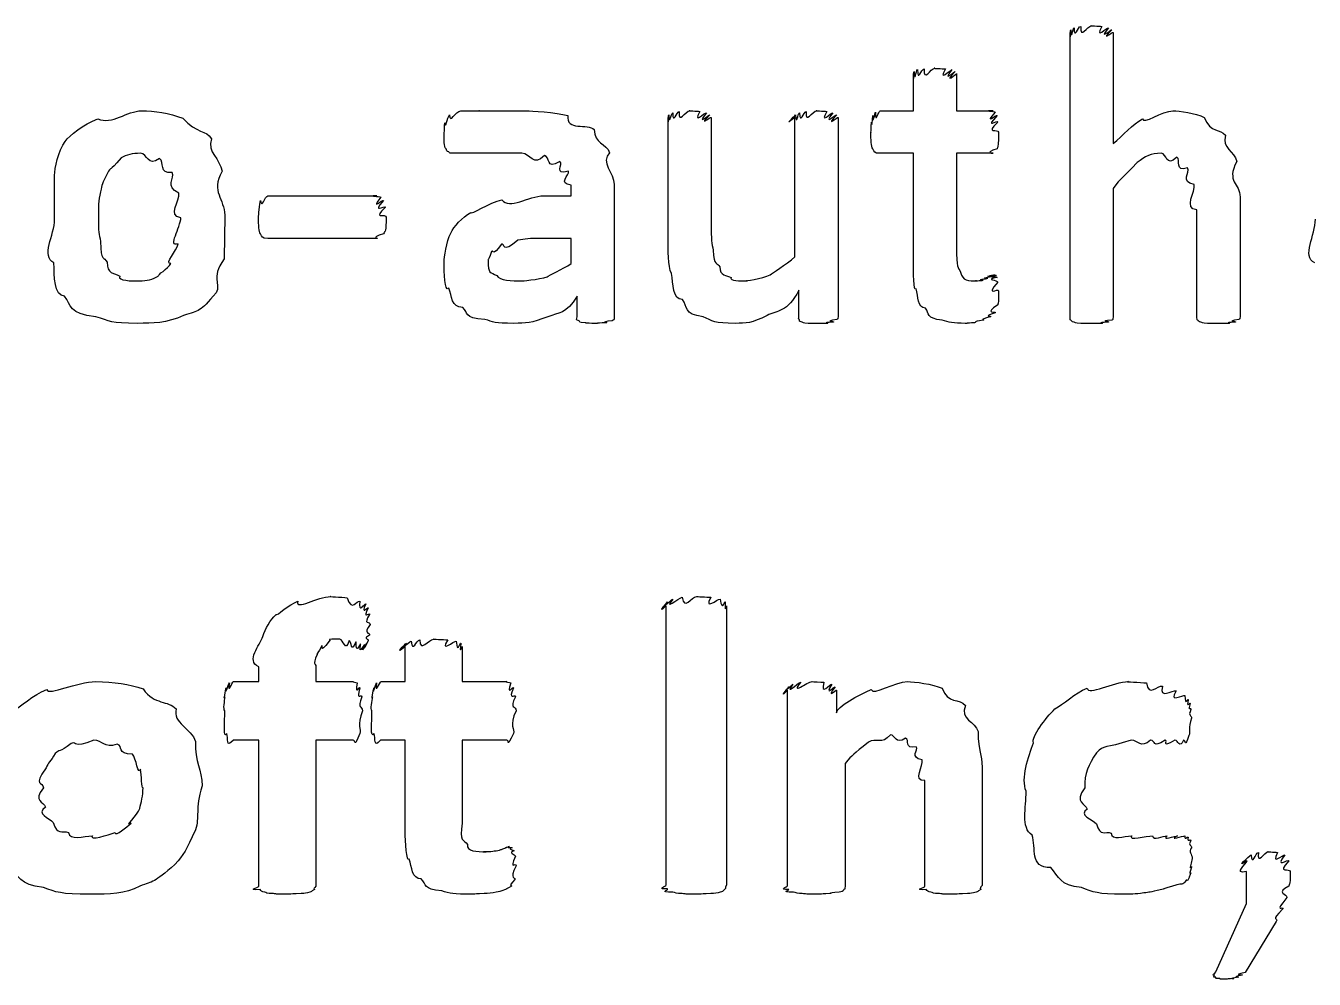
# Model space of a CAD drawing. Header units: millimetres. Extents: x 0 to 216, y 0 to 279.
# Drawn here: x 27.58 to 38.27, y 165.89 to 173.81 of the extents above; entities that cross this region are included whole.
import ezdxf

# ---------------------------------------------------------------- set-up
doc = ezdxf.new("R2010")
doc.units = ezdxf.units.MM
doc.layers.get('0').update_dxf_attribs({"linetype": 'CONTINUOUS'})

msp = doc.modelspace()

# ---------------------------------------------------------------- linework, layer by layer
at = {"color": 0}
for p, q in [((36.2465, 171.391), (36.2465, 173.75)), ((36.6049, 173.75), (36.6049, 172.829)), ((34.947, 173.1), (34.947, 173.408)), ((35.3053, 173.408), (35.3053, 173.1)), ((32.9103, 172.058), (32.9103, 173.045)), ((33.2686, 173.045), (33.2686, 172.157)), ((33.9631, 171.887), (33.9631, 173.045)), ((34.3214, 173.045), (34.3214, 171.391)), ((34.6715, 173.1), (34.947, 173.1)), ((35.3053, 173.1), (35.6087, 173.1)), ((34.947, 172.747), (34.6659, 172.747)), ((34.947, 171.854), (34.947, 172.747)), ((35.6087, 172.747), (35.3053, 172.747)), ((35.3053, 172.747), (35.3053, 171.975)), ((32.1055, 172.394), (32.1055, 172.482)), ((32.4638, 172.488), (32.4638, 171.391)), ((29.5892, 172.394), (30.4932, 172.394)), ((31.8795, 172.394), (32.1055, 172.394)), ((36.6049, 172.455), (36.6049, 171.391)), ((37.6576, 172.383), (37.6576, 171.391)), ((37.2992, 171.391), (37.2992, 172.278)), ((28.8671, 172.212), (28.8671, 172.212)), ((29.231, 172.234), (29.231, 172.234)), ((30.5704, 172.218), (30.5704, 172.218)), ((30.4932, 172.041), (29.5892, 172.041)), ((32.1055, 172.041), (31.8685, 172.041)), ((32.1055, 171.832), (32.1055, 172.041)), ((32.1551, 171.391), (32.1551, 171.561)), ((33.9962, 171.391), (33.9962, 171.611)), ((35.6528, 171.606), (35.6528, 171.606)), ((32.8952, 166.677), (32.8952, 168.991)), ((33.3968, 168.991), (33.3968, 166.677)), ((30.4395, 168.837), (30.4395, 168.837)), ((30.7289, 168.363), (30.7289, 168.655)), ((31.2029, 168.655), (31.2029, 168.363)), ((29.5135, 168.363), (29.5135, 168.485)), ((29.9875, 168.485), (29.9875, 168.363)), ((29.304, 168.363), (29.5135, 168.363)), ((29.9875, 168.363), (30.2962, 168.363)), ((30.5304, 168.363), (30.7289, 168.363)), ((31.2029, 168.363), (31.5722, 168.363)), ((33.9011, 166.671), (33.9011, 168.292)), ((34.309, 168.292), (34.309, 168.104)), ((29.5135, 167.878), (29.304, 167.878)), ((29.5135, 166.666), (29.5135, 167.878)), ((30.2962, 167.878), (29.9875, 167.878)), ((29.9875, 167.878), (29.9875, 166.666)), ((30.7289, 167.878), (30.5249, 167.878)), ((30.7289, 167.123), (30.7289, 167.878)), ((31.5722, 167.878), (31.2029, 167.878)), ((31.2029, 167.878), (31.2029, 167.189)), ((34.3807, 167.685), (34.3807, 166.666)), ((35.5163, 167.652), (35.5163, 166.671)), ((28.553, 167.481), (28.553, 167.481)), ((29.0435, 167.498), (29.0435, 167.498)), ((35.0421, 166.666), (35.0421, 167.542)), ((31.6494, 166.836), (31.6494, 166.836)), ((37.2607, 166.897), (37.2607, 166.897)), ((37.7102, 166.522), (37.7102, 166.787)), ((38.0739, 166.787), (38.0739, 166.787)), ((37.4565, 165.954), (37.7102, 166.522)), ((37.9582, 166.373), (37.6989, 165.949))]:
    msp.add_line(p, q, dxfattribs=at)
for points in [[(36.2465, 173.75), (36.2465, 173.658), (36.2479, 173.764), (36.2522, 173.772)], [(36.2522, 173.772), (36.2574, 173.673), (36.2687, 173.784), (36.2797, 173.789)], [(36.2797, 173.789), (36.2825, 173.684), (36.3128, 173.8), (36.3347, 173.8)], [(36.3347, 173.8), (36.3305, 173.687), (36.3897, 173.805), (36.4229, 173.805)], [(36.4229, 173.805), (36.401, 173.805), (36.4892, 173.802), (36.5111, 173.8)], [(36.5111, 173.8), (36.4476, 173.684), (36.5552, 173.795), (36.5661, 173.789)], [(36.5661, 173.789), (36.474, 173.673), (36.5898, 173.779), (36.5936, 173.772)], [(36.5936, 173.772), (36.485, 173.662), (36.6049, 173.761), (36.6049, 173.75)], [(34.9526, 173.425), (34.9581, 173.323), (34.9691, 173.437), (34.9801, 173.441)], [(34.9801, 173.441), (34.9829, 173.331), (35.0132, 173.447), (35.0352, 173.447)], [(35.0352, 173.447), (35.0311, 173.334), (35.0904, 173.452), (35.1234, 173.452)], [(35.1234, 173.452), (35.1014, 173.452), (35.1896, 173.45), (35.2116, 173.447)], [(35.2116, 173.447), (35.1482, 173.331), (35.2557, 173.444), (35.2668, 173.441)], [(35.2668, 173.441), (35.1744, 173.323), (35.2901, 173.432), (35.2944, 173.425)], [(34.947, 173.408), (34.947, 173.309), (34.9484, 173.416), (34.9526, 173.425)], [(35.2944, 173.425), (35.1855, 173.309), (35.3053, 173.411), (35.3053, 173.408)], [(27.908, 172.846), (27.9411, 172.893), (28.0596, 172.989), (28.1781, 173.033)], [(28.1781, 173.033), (28.2966, 172.981), (28.4207, 173.1), (28.5419, 173.1)], [(28.5419, 173.1), (28.6494, 173.1), (28.7693, 173.079), (28.8837, 173.039)], [(28.8837, 173.039), (28.9994, 172.904), (29.0794, 172.945), (29.1207, 172.868)], [(31.0582, 173), (31.0637, 172.937), (31.0775, 173.045), (31.0968, 173.066)], [(31.0968, 173.066), (31.0996, 172.981), (31.1464, 173.1), (31.1905, 173.1)], [(31.1905, 173.1), (31.1878, 173.1), (31.2856, 173.1), (31.3449, 173.1)], [(31.3449, 173.1), (31.3063, 173.1), (31.4661, 173.1), (31.5323, 173.1)], [(31.5323, 173.1), (31.5598, 173.1), (31.6714, 173.1), (31.7417, 173.1)], [(31.7417, 173.1), (31.761, 173.1), (31.9857, 173.086), (32.078, 173.061)], [(32.078, 173.061), (32.0628, 172.93), (32.2433, 172.996), (32.2985, 172.945)], [(32.9103, 173.045), (32.9103, 172.952), (32.9117, 173.058), (32.9158, 173.066)], [(32.9158, 173.066), (32.9213, 172.967), (32.9337, 173.079), (32.9489, 173.083)], [(32.9489, 173.083), (32.9503, 172.978), (32.982, 173.094), (33.004, 173.094)], [(33.004, 173.094), (32.9944, 172.981), (33.055, 173.1), (33.0922, 173.1)], [(33.0922, 173.1), (33.0647, 173.1), (33.1529, 173.097), (33.1749, 173.094)], [(33.1749, 173.094), (33.1088, 172.978), (33.2148, 173.09), (33.23, 173.083)], [(33.23, 173.083), (33.1377, 172.967), (33.2534, 173.073), (33.2576, 173.066)], [(33.2576, 173.066), (33.1487, 172.956), (33.2686, 173.055), (33.2686, 173.045)], [(33.9631, 173.045), (33.8474, 172.952), (33.9645, 173.058), (33.9687, 173.066)], [(33.9687, 173.066), (33.9755, 172.967), (33.9865, 173.079), (34.0017, 173.083)], [(34.0017, 173.083), (34.0045, 172.978), (34.0348, 173.094), (34.0568, 173.094)], [(34.0568, 173.094), (34.0486, 172.981), (34.1078, 173.1), (34.145, 173.1)], [(34.145, 173.1), (34.1188, 173.1), (34.2057, 173.097), (34.2277, 173.094)], [(34.2277, 173.094), (34.1629, 172.978), (34.2663, 173.09), (34.2773, 173.083)], [(34.2773, 173.083), (34.1891, 172.967), (34.3021, 173.073), (34.3104, 173.066)], [(34.3104, 173.066), (34.2029, 172.952), (34.3214, 173.051), (34.3214, 173.045)], [(34.5998, 173.006), (34.6012, 172.941), (34.6067, 173.046), (34.6108, 173.061)], [(34.6108, 173.061), (34.6122, 172.97), (34.6246, 173.084), (34.6329, 173.089)], [(34.6329, 173.089), (34.6301, 172.981), (34.6563, 173.1), (34.6715, 173.1)], [(35.6087, 173.1), (35.512, 173.1), (35.621, 173.095), (35.6249, 173.089)], [(35.6249, 173.089), (35.523, 172.97), (35.6376, 173.075), (35.6415, 173.061)], [(35.6415, 173.061), (35.5314, 172.941), (35.6471, 173.028), (35.6471, 173.006)], [(36.6049, 172.829), (36.6832, 172.893), (36.7661, 172.989), (36.8473, 173.033)], [(36.8473, 173.033), (36.8487, 172.981), (37.0156, 173.1), (37.1009, 173.1)], [(37.1009, 173.1), (37.1531, 173.1), (37.2897, 173.08), (37.3599, 173.045)], [(37.3599, 173.045), (37.4153, 172.908), (37.4922, 172.957), (37.5363, 172.896)], [(31.0527, 172.901), (31.0527, 172.893), (31.0541, 172.978), (31.0582, 173)], [(32.2985, 172.945), (32.2943, 172.827), (32.399, 172.829), (32.4253, 172.752)], [(34.5943, 172.923), (34.5943, 172.897), (34.5956, 172.984), (34.5998, 173.006)], [(34.6108, 172.785), (34.5943, 172.802), (34.5943, 172.86), (34.5943, 172.923)], [(35.6471, 173.006), (35.5342, 172.897), (35.6528, 172.956), (35.6528, 172.923)], [(35.6528, 172.923), (35.6528, 172.802), (35.6485, 172.814), (35.6415, 172.785)], [(27.8198, 172.565), (27.8198, 172.617), (27.8488, 172.769), (27.908, 172.846)], [(29.1207, 172.868), (29.0835, 172.754), (29.1937, 172.704), (29.2089, 172.598)], [(31.0527, 172.835), (31.0527, 172.827), (31.0527, 172.879), (31.0527, 172.901)], [(31.0692, 172.785), (31.0555, 172.787), (31.0555, 172.816), (31.0527, 172.835)], [(37.5363, 172.896), (37.5035, 172.787), (37.6107, 172.765), (37.6301, 172.68)], [(28.3711, 172.708), (28.2636, 172.577), (28.2952, 172.645), (28.2663, 172.598)], [(28.5309, 172.747), (28.4661, 172.747), (28.4152, 172.733), (28.3711, 172.708)], [(28.6907, 172.703), (28.5915, 172.628), (28.5929, 172.747), (28.5309, 172.747)], [(28.7955, 172.587), (28.6797, 172.573), (28.7348, 172.677), (28.6907, 172.703)], [(31.0913, 172.758), (31.0706, 172.761), (31.0761, 172.774), (31.0692, 172.785)], [(31.1188, 172.747), (31.0858, 172.747), (31.0982, 172.75), (31.0913, 172.758)], [(31.1905, 172.747), (31.1106, 172.747), (31.1326, 172.747), (31.1188, 172.747)], [(31.3118, 172.747), (31.1767, 172.747), (31.2236, 172.747), (31.1905, 172.747)], [(31.4772, 172.747), (31.3903, 172.747), (31.3586, 172.747), (31.3118, 172.747)], [(31.6976, 172.747), (31.5185, 172.747), (31.5433, 172.747), (31.4772, 172.747)], [(31.885, 172.73), (31.7913, 172.628), (31.7707, 172.747), (31.6976, 172.747)], [(32.0118, 172.68), (31.8933, 172.606), (31.936, 172.719), (31.885, 172.73)], [(32.4253, 172.752), (32.3453, 172.672), (32.4638, 172.587), (32.4638, 172.488)], [(34.6659, 172.747), (34.6191, 172.747), (34.6246, 172.759), (34.6108, 172.785)], [(35.6415, 172.785), (35.5205, 172.747), (35.6224, 172.747), (35.6087, 172.747)], [(37.0018, 172.747), (36.9189, 172.747), (36.8695, 172.721), (36.8032, 172.67)], [(37.1341, 172.714), (37.036, 172.628), (37.0526, 172.747), (37.0018, 172.747)], [(37.2223, 172.625), (37.109, 172.588), (37.1697, 172.694), (37.1341, 172.714)], [(28.2663, 172.598), (28.2057, 172.482), (28.214, 172.493), (28.2002, 172.427)], [(28.8506, 172.416), (28.7307, 172.474), (28.8203, 172.539), (28.7955, 172.587)], [(29.2089, 172.598), (29.1124, 172.423), (29.231, 172.369), (29.231, 172.234)], [(32.0835, 172.598), (31.9595, 172.562), (32.0449, 172.659), (32.0118, 172.68)], [(32.1055, 172.482), (31.9898, 172.496), (32.0973, 172.565), (32.0835, 172.598)], [(36.8032, 172.67), (36.6723, 172.529), (36.6737, 172.55), (36.6049, 172.455)], [(37.2773, 172.488), (37.1574, 172.511), (37.247, 172.588), (37.2223, 172.625)], [(37.6301, 172.68), (37.5391, 172.504), (37.6576, 172.5), (37.6576, 172.383)], [(27.8198, 172.201), (27.8198, 172.28), (27.8198, 172.455), (27.8198, 172.565)], [(37.2992, 172.278), (37.1835, 172.286), (37.2911, 172.435), (37.2773, 172.488)], [(28.2002, 172.427), (28.1795, 172.353), (28.1836, 172.296), (28.1836, 172.223)], [(28.8671, 172.212), (28.7528, 172.229), (28.8616, 172.353), (28.8506, 172.416)], [(29.5286, 172.355), (29.5369, 172.275), (29.5631, 172.394), (29.5892, 172.394)], [(30.4932, 172.394), (30.4119, 172.394), (30.5153, 172.39), (30.5263, 172.383)], [(30.5263, 172.383), (30.434, 172.265), (30.5442, 172.369), (30.5484, 172.355)], [(31.5323, 172.361), (31.5929, 172.275), (31.75, 172.394), (31.8795, 172.394)], [(29.5121, 172.218), (29.5121, 172.224), (29.5176, 172.329), (29.5286, 172.355)], [(30.5484, 172.355), (30.445, 172.236), (30.5608, 172.322), (30.5649, 172.3)], [(30.5649, 172.3), (30.4519, 172.192), (30.5704, 172.251), (30.5704, 172.218)], [(31.2732, 172.256), (31.2691, 172.231), (31.4289, 172.339), (31.5323, 172.361)], [(27.8143, 171.837), (27.7013, 171.894), (27.8198, 172.065), (27.8198, 172.201)], [(28.1836, 172.223), (28.1795, 172.088), (28.1892, 172.08), (28.2002, 172.014)], [(28.8451, 171.997), (28.7528, 171.96), (28.8671, 172.135), (28.8671, 172.212)], [(29.231, 172.234), (29.231, 172.037), (29.2282, 171.981), (29.2255, 171.87)], [(29.5286, 172.08), (29.5121, 172.092), (29.5121, 172.151), (29.5121, 172.218)], [(30.5704, 172.218), (30.5704, 172.092), (30.5621, 172.104), (30.5484, 172.08)], [(31.1078, 172.085), (31.1299, 172.14), (31.2029, 172.212), (31.2732, 172.256)], [(38.2778, 171.837), (38.1649, 171.894), (38.2834, 172.065), (38.2834, 172.201)], [(29.5892, 172.041), (29.5369, 172.041), (29.5424, 172.054), (29.5286, 172.08)], [(30.5484, 172.08), (30.4271, 172.041), (30.518, 172.041), (30.4932, 172.041)], [(31.0527, 171.843), (31.0527, 171.883), (31.0706, 172.015), (31.1078, 172.085)], [(32.9379, 171.749), (32.9103, 171.812), (32.9103, 171.936), (32.9103, 172.058)], [(33.2686, 172.157), (33.2659, 172.03), (33.2741, 171.997), (33.2851, 171.942)], [(28.2002, 172.014), (28.2015, 171.843), (28.2291, 171.894), (28.2553, 171.843)], [(28.7845, 171.832), (28.7266, 171.832), (28.8341, 171.934), (28.8451, 171.997)], [(31.5268, 171.992), (31.4496, 171.876), (31.462, 171.956), (31.4441, 171.931)], [(31.6646, 172.025), (31.5226, 171.905), (31.5626, 172.005), (31.5268, 171.992)], [(31.8685, 172.041), (31.7541, 172.041), (31.7224, 172.036), (31.6646, 172.025)], [(35.3053, 171.975), (35.3025, 171.783), (35.3162, 171.807), (35.3385, 171.76)], [(27.9025, 171.561), (27.8157, 171.563), (27.8143, 171.73), (27.8143, 171.837)], [(28.2553, 171.843), (28.2525, 171.744), (28.3159, 171.756), (28.36, 171.727)], [(29.2255, 171.87), (29.1097, 171.702), (29.2034, 171.669), (29.1593, 171.589)], [(31.0913, 171.628), (31.0527, 171.592), (31.0527, 171.762), (31.0527, 171.843)], [(31.4441, 171.931), (31.4124, 171.827), (31.4165, 171.883), (31.4165, 171.854)], [(31.4165, 171.854), (31.4124, 171.746), (31.4399, 171.762), (31.4882, 171.733)], [(33.2851, 171.942), (33.292, 171.806), (33.3182, 171.844), (33.3403, 171.804)], [(33.7592, 171.738), (33.773, 171.754), (33.8887, 171.821), (33.9631, 171.887)], [(34.9691, 171.622), (34.947, 171.592), (34.947, 171.766), (34.947, 171.854)], [(28.6797, 171.727), (28.6714, 171.739), (28.7583, 171.788), (28.7845, 171.832)], [(31.4882, 171.733), (31.5116, 171.688), (31.6108, 171.688), (31.7032, 171.688)], [(31.9071, 171.722), (31.9195, 171.735), (32.0353, 171.783), (32.1055, 171.832)], [(33.0316, 171.534), (32.9461, 171.53), (32.9558, 171.668), (32.9379, 171.749)], [(33.3403, 171.804), (33.3403, 171.728), (33.3968, 171.738), (33.4339, 171.716)], [(33.5662, 171.688), (33.5304, 171.688), (33.6958, 171.705), (33.7592, 171.738)], [(35.3385, 171.76), (35.3508, 171.688), (35.4072, 171.688), (35.4707, 171.688)], [(35.5974, 171.727), (35.5092, 171.722), (35.6168, 171.738), (35.6249, 171.738)], [(35.6249, 171.738), (35.5205, 171.722), (35.632, 171.735), (35.6362, 171.733)], [(35.6362, 171.733), (35.5272, 171.717), (35.6415, 171.727), (35.6415, 171.716)], [(28.36, 171.727), (28.3407, 171.688), (28.4593, 171.688), (28.5254, 171.688)], [(28.5254, 171.688), (28.5833, 171.688), (28.6356, 171.701), (28.6797, 171.727)], [(31.207, 171.468), (31.1078, 171.468), (31.1202, 171.564), (31.0913, 171.628)], [(31.7032, 171.688), (31.677, 171.688), (31.8437, 171.699), (31.9071, 171.722)], [(33.4339, 171.716), (33.4133, 171.688), (33.5139, 171.688), (33.5662, 171.688)], [(35.4707, 171.688), (35.4348, 171.688), (35.5106, 171.69), (35.5258, 171.694)], [(35.5258, 171.694), (35.4651, 171.699), (35.5533, 171.706), (35.5646, 171.71)], [(35.5646, 171.71), (35.4901, 171.71), (35.5893, 171.723), (35.5974, 171.727)], [(35.6415, 171.716), (35.5314, 171.699), (35.6471, 171.695), (35.6471, 171.678)], [(35.6471, 171.678), (35.5342, 171.545), (35.6528, 171.635), (35.6528, 171.606)], [(28.1616, 171.391), (27.9328, 171.413), (27.9604, 171.487), (27.9025, 171.561)], [(29.1593, 171.589), (29.0215, 171.424), (29.0242, 171.446), (28.8892, 171.402)], [(32.1551, 171.561), (32.0669, 171.409), (32.0008, 171.427), (31.9126, 171.391)], [(33.2025, 171.391), (33.0343, 171.409), (33.0757, 171.475), (33.0316, 171.534)], [(33.9962, 171.611), (33.8983, 171.424), (33.8198, 171.446), (33.7316, 171.402)], [(35.0463, 171.462), (34.9801, 171.464), (34.987, 171.559), (34.9691, 171.622)], [(35.6528, 171.606), (35.6528, 171.468), (35.65, 171.519), (35.6471, 171.49)], [(31.389, 171.369), (31.207, 171.38), (31.2581, 171.424), (31.207, 171.468)], [(35.1841, 171.363), (35.049, 171.376), (35.0821, 171.418), (35.0463, 171.462)], [(35.6249, 171.424), (35.5092, 171.383), (35.6045, 171.402), (35.5865, 171.391)], [(35.6471, 171.49), (35.5272, 171.409), (35.6362, 171.438), (35.6249, 171.424)], [(28.5089, 171.336), (28.2829, 171.336), (28.2787, 171.354), (28.1616, 171.391)], [(28.8892, 171.402), (28.7528, 171.336), (28.6301, 171.336), (28.5089, 171.336)], [(31.6315, 171.336), (31.4675, 171.336), (31.462, 171.347), (31.389, 171.369)], [(31.9126, 171.391), (31.772, 171.336), (31.7307, 171.336), (31.6315, 171.336)], [(32.1717, 171.358), (32.14, 171.358), (32.1551, 171.376), (32.1551, 171.391)], [(32.2213, 171.341), (32.162, 171.342), (32.1827, 171.349), (32.1717, 171.358)], [(32.3095, 171.336), (32.2061, 171.336), (32.2433, 171.337), (32.2213, 171.341)], [(32.3977, 171.341), (32.2833, 171.336), (32.3494, 171.336), (32.3095, 171.336)], [(32.4473, 171.358), (32.3233, 171.342), (32.4197, 171.344), (32.3977, 171.341)], [(32.4638, 171.391), (32.4638, 171.358), (32.4583, 171.365), (32.4473, 171.358)], [(33.467, 171.336), (33.2962, 171.336), (33.2755, 171.354), (33.2025, 171.391)], [(33.7316, 171.402), (33.6076, 171.336), (33.558, 171.336), (33.467, 171.336)], [(34.0017, 171.369), (33.9865, 171.365), (33.9962, 171.383), (33.9962, 171.391)], [(34.0238, 171.347), (33.9935, 171.349), (34.0045, 171.36), (34.0017, 171.369)], [(34.0734, 171.336), (34.0196, 171.339), (34.0376, 171.342), (34.0238, 171.347)], [(34.156, 171.336), (34.0596, 171.336), (34.0954, 171.336), (34.0734, 171.336)], [(34.2332, 171.336), (34.1257, 171.336), (34.1891, 171.336), (34.156, 171.336)], [(34.2828, 171.347), (34.1671, 171.339), (34.2553, 171.339), (34.2332, 171.336)], [(34.3104, 171.369), (34.1919, 171.349), (34.2966, 171.354), (34.2828, 171.347)], [(34.3214, 171.391), (34.3214, 171.365), (34.3173, 171.376), (34.3104, 171.369)], [(35.3769, 171.336), (35.2778, 171.336), (35.2392, 171.344), (35.1841, 171.363)], [(35.4542, 171.341), (35.3769, 171.336), (35.402, 171.336), (35.3769, 171.336)], [(35.5258, 171.363), (35.4281, 171.347), (35.4789, 171.348), (35.4542, 171.341)], [(35.5865, 171.391), (35.4722, 171.36), (35.548, 171.37), (35.5258, 171.363)], [(36.2522, 171.363), (36.2465, 171.36), (36.2465, 171.38), (36.2465, 171.391)], [(36.2797, 171.347), (36.2574, 171.349), (36.2589, 171.359), (36.2522, 171.363)], [(36.3347, 171.336), (36.2825, 171.339), (36.2934, 171.342), (36.2797, 171.347)], [(36.4229, 171.336), (36.3305, 171.336), (36.3594, 171.336), (36.3347, 171.336)], [(36.5111, 171.336), (36.401, 171.336), (36.4589, 171.336), (36.4229, 171.336)], [(36.5661, 171.347), (36.4476, 171.339), (36.5358, 171.339), (36.5111, 171.336)], [(36.5936, 171.363), (36.474, 171.349), (36.5799, 171.354), (36.5661, 171.347)], [(36.6049, 171.391), (36.6021, 171.36), (36.6007, 171.37), (36.5936, 171.363)], [(37.3048, 171.363), (37.3006, 171.36), (37.2992, 171.38), (37.2992, 171.391)], [(37.3324, 171.347), (37.3119, 171.349), (37.3119, 171.359), (37.3048, 171.363)], [(37.3874, 171.336), (37.338, 171.339), (37.3461, 171.342), (37.3324, 171.347)], [(37.4812, 171.336), (37.3849, 171.336), (37.4124, 171.336), (37.3874, 171.336)], [(37.5638, 171.336), (37.4551, 171.336), (37.5144, 171.336), (37.4812, 171.336)], [(37.6192, 171.347), (37.5035, 171.339), (37.5888, 171.339), (37.5638, 171.336)], [(37.6467, 171.369), (37.5281, 171.349), (37.6329, 171.354), (37.6192, 171.347)], [(37.6576, 171.391), (37.6576, 171.365), (37.6534, 171.376), (37.6467, 171.369)], [(29.8387, 169.03), (29.8139, 168.95), (30.0054, 169.069), (30.1088, 169.069)], [(30.1088, 169.069), (30.0826, 169.069), (30.2025, 169.065), (30.2466, 169.058)], [(30.2466, 169.058), (30.2879, 168.936), (30.3251, 169.041), (30.3513, 169.03)], [(32.9503, 169.047), (32.8648, 168.944), (32.9971, 169.059), (33.0274, 169.063)], [(33.0274, 169.063), (33.0454, 168.95), (33.1005, 169.069), (33.1487, 169.069)], [(33.1487, 169.069), (33.1404, 169.069), (33.2341, 169.066), (33.2645, 169.063)], [(33.2645, 169.063), (33.2038, 168.944), (33.3223, 169.054), (33.3416, 169.047)], [(29.6568, 168.92), (29.6636, 168.903), (29.7642, 169.008), (29.8387, 169.03)], [(30.3513, 169.03), (30.3403, 168.917), (30.3926, 169.015), (30.4009, 169.008)], [(30.4009, 169.008), (30.3582, 168.903), (30.4188, 168.989), (30.423, 168.975)], [(30.423, 168.975), (30.3692, 168.873), (30.434, 168.942), (30.434, 168.92)], [(32.8952, 168.991), (32.807, 168.91), (32.8979, 169.014), (32.9062, 169.025)], [(32.9062, 169.025), (32.8249, 168.932), (32.931, 169.043), (32.9503, 169.047)], [(33.3416, 169.047), (33.3609, 168.932), (33.3775, 169.036), (33.3857, 169.025)], [(33.3857, 169.025), (33.3761, 168.91), (33.3968, 169.003), (33.3968, 168.991)], [(29.5465, 168.738), (29.5686, 168.804), (29.6085, 168.872), (29.6568, 168.92)], [(30.434, 168.92), (30.3734, 168.829), (30.4395, 168.87), (30.4395, 168.837)], [(29.5135, 168.485), (29.4032, 168.54), (29.5245, 168.664), (29.5465, 168.738)], [(30.434, 168.749), (30.3692, 168.719), (30.4298, 168.716), (30.423, 168.705)], [(30.4395, 168.837), (30.3734, 168.76), (30.4367, 168.771), (30.434, 168.749)], [(30.0371, 168.661), (29.9723, 168.542), (30.0095, 168.618), (29.9985, 168.589)], [(30.0977, 168.699), (30.0054, 168.579), (30.055, 168.679), (30.0371, 168.661)], [(30.1859, 168.716), (30.0536, 168.716), (30.1225, 168.71), (30.0977, 168.699)], [(30.2631, 168.705), (30.2328, 168.597), (30.2149, 168.716), (30.1859, 168.716)], [(30.3182, 168.694), (30.2769, 168.587), (30.2852, 168.701), (30.2631, 168.705)], [(30.3568, 168.678), (30.3072, 168.579), (30.332, 168.69), (30.3182, 168.694)], [(30.3899, 168.672), (30.3293, 168.569), (30.3678, 168.673), (30.3568, 168.678)], [(30.4064, 168.678), (30.3471, 168.569), (30.3968, 168.672), (30.3899, 168.672)], [(30.423, 168.705), (30.3582, 168.579), (30.4133, 168.684), (30.4064, 168.678)], [(30.7289, 168.655), (30.6214, 168.569), (30.7316, 168.675), (30.7399, 168.683)], [(30.7399, 168.683), (30.6366, 168.584), (30.7592, 168.695), (30.7785, 168.699)], [(30.7785, 168.699), (30.7909, 168.595), (30.8198, 168.71), (30.8501, 168.71)], [(30.8501, 168.71), (30.8529, 168.597), (30.9218, 168.716), (30.9659, 168.716)], [(30.9659, 168.716), (30.9452, 168.716), (31.0513, 168.713), (31.0817, 168.71)], [(31.0817, 168.71), (31.0072, 168.595), (31.1381, 168.706), (31.1533, 168.699)], [(31.1533, 168.699), (31.1588, 168.584), (31.1836, 168.69), (31.1919, 168.683)], [(31.1919, 168.683), (31.1726, 168.569), (31.2029, 168.666), (31.2029, 168.655)], [(29.9985, 168.589), (29.9544, 168.487), (29.9875, 168.529), (29.9875, 168.485)], [(27.7537, 168.297), (27.7702, 168.245), (28.0072, 168.363), (28.1616, 168.363)], [(28.1616, 168.363), (28.3104, 168.363), (28.4427, 168.342), (28.553, 168.303)], [(29.2323, 168.237), (29.2185, 168.194), (29.2392, 168.294), (29.2433, 168.313)], [(29.2433, 168.313), (29.2296, 168.231), (29.2599, 168.344), (29.2709, 168.352)], [(29.2709, 168.352), (29.2516, 168.245), (29.293, 168.363), (29.304, 168.363)], [(30.2962, 168.363), (30.292, 168.363), (30.321, 168.359), (30.3293, 168.352)], [(30.3293, 168.352), (30.31, 168.231), (30.3471, 168.331), (30.3513, 168.313)], [(30.3513, 168.313), (30.321, 168.194), (30.3637, 168.269), (30.3678, 168.237)], [(30.4588, 168.237), (30.445, 168.194), (30.4657, 168.294), (30.4698, 168.313)], [(30.4698, 168.313), (30.456, 168.231), (30.4836, 168.344), (30.4919, 168.352)], [(30.4919, 168.352), (30.4753, 168.245), (30.5153, 168.363), (30.5304, 168.363)], [(31.5722, 168.363), (31.5516, 168.363), (31.597, 168.359), (31.6053, 168.352)], [(31.6053, 168.352), (31.5695, 168.231), (31.6232, 168.331), (31.6273, 168.313)], [(31.6273, 168.313), (31.5805, 168.194), (31.6398, 168.269), (31.6439, 168.237)], [(33.9011, 168.292), (33.8212, 168.209), (33.9039, 168.311), (33.9121, 168.319)], [(33.9121, 168.319), (33.8364, 168.227), (33.9301, 168.337), (33.9452, 168.341)], [(33.9452, 168.341), (33.8694, 168.238), (33.9852, 168.354), (34.0114, 168.358)], [(34.0114, 168.358), (33.9204, 168.245), (34.0679, 168.363), (34.1051, 168.363)], [(34.1051, 168.363), (34.1161, 168.363), (34.1781, 168.36), (34.2043, 168.358)], [(34.2043, 168.358), (34.1712, 168.238), (34.2553, 168.348), (34.2704, 168.341)], [(34.2704, 168.341), (34.2001, 168.227), (34.2938, 168.33), (34.298, 168.319)], [(34.298, 168.319), (34.2112, 168.209), (34.309, 168.303), (34.309, 168.292)], [(34.5956, 168.297), (34.6149, 168.245), (34.7913, 168.363), (34.8988, 168.363)], [(34.8988, 168.363), (34.9539, 168.363), (35.1083, 168.344), (35.1855, 168.308)], [(35.1855, 168.308), (35.2296, 168.176), (35.33, 168.227), (35.3783, 168.165)], [(36.1199, 168.137), (36.1887, 168.172), (36.2864, 168.271), (36.3897, 168.308)], [(36.3897, 168.308), (36.3954, 168.245), (36.6063, 168.363), (36.7316, 168.363)], [(36.7316, 168.363), (36.6889, 168.363), (36.8321, 168.359), (36.8804, 168.352)], [(36.8804, 168.352), (36.9023, 168.231), (36.9715, 168.336), (37.0127, 168.325)], [(37.0127, 168.325), (36.9866, 168.209), (37.0953, 168.3), (37.1285, 168.286)], [(27.4671, 168.115), (27.5387, 168.156), (27.6393, 168.253), (27.7537, 168.297)], [(28.553, 168.303), (28.6522, 168.167), (28.7583, 168.21), (28.8286, 168.137)], [(29.2323, 168.121), (29.2158, 168.132), (29.2323, 168.206), (29.2323, 168.237)], [(30.3678, 168.237), (30.3293, 168.132), (30.3734, 168.167), (30.3734, 168.121)], [(30.4533, 168.121), (30.4381, 168.132), (30.4546, 168.206), (30.4588, 168.237)], [(31.6439, 168.237), (31.5888, 168.132), (31.6494, 168.167), (31.6494, 168.121)], [(34.309, 168.104), (34.3063, 168.156), (34.4992, 168.253), (34.5956, 168.297)], [(37.1285, 168.286), (37.0568, 168.179), (37.1891, 168.258), (37.2001, 168.247)], [(37.2001, 168.247), (37.2001, 168.156), (37.2237, 168.225), (37.2276, 168.214)], [(37.2276, 168.214), (37.211, 168.138), (37.2403, 168.195), (37.2442, 168.181)], [(28.8286, 168.137), (28.7955, 168.021), (28.9553, 167.973), (28.9884, 167.867)], [(29.2489, 167.933), (29.2158, 167.878), (29.2323, 168.033), (29.2323, 168.121)], [(30.3734, 168.121), (30.3293, 167.995), (30.3651, 167.969), (30.3513, 167.933)], [(30.4698, 167.933), (30.4381, 167.878), (30.4533, 168.033), (30.4533, 168.121)], [(31.6494, 168.121), (31.5888, 167.995), (31.6411, 167.969), (31.6273, 167.933)], [(35.3783, 168.165), (35.3289, 168.05), (35.4637, 168.03), (35.4831, 167.95)], [(35.9435, 167.856), (35.9212, 167.903), (36.0454, 168.063), (36.1199, 168.137)], [(37.2442, 168.181), (37.2181, 168.112), (37.2498, 168.154), (37.2498, 168.132)], [(37.2498, 168.132), (37.2223, 168.073), (37.2551, 168.089), (37.2551, 168.06)], [(37.2551, 168.06), (37.2223, 167.977), (37.247, 167.946), (37.2332, 167.917)], [(29.304, 167.878), (29.2378, 167.804), (29.2599, 167.896), (29.2489, 167.933)], [(30.3513, 167.933), (30.303, 167.804), (30.321, 167.878), (30.2962, 167.878)], [(30.5249, 167.878), (30.4643, 167.804), (30.4836, 167.896), (30.4698, 167.933)], [(31.6273, 167.933), (31.5626, 167.804), (31.597, 167.878), (31.5722, 167.878)], [(34.7555, 167.922), (34.6852, 167.834), (34.6356, 167.901), (34.5736, 167.862)], [(34.8823, 167.895), (34.7913, 167.834), (34.8023, 167.922), (34.7555, 167.922)], [(34.9705, 167.823), (34.8657, 167.801), (34.9181, 167.88), (34.8823, 167.895)], [(35.4831, 167.95), (35.4859, 167.771), (35.5163, 167.769), (35.5163, 167.652)], [(37.2332, 167.917), (37.1962, 167.804), (37.2071, 167.878), (37.1891, 167.878)], [(27.9576, 167.851), (27.8543, 167.768), (27.8612, 167.804), (27.8253, 167.768)], [(28.1451, 167.878), (27.9604, 167.804), (28.0128, 167.869), (27.9576, 167.851)], [(28.338, 167.845), (28.225, 167.804), (28.2222, 167.878), (28.1451, 167.878)], [(28.4648, 167.762), (28.3325, 167.764), (28.3931, 167.826), (28.338, 167.845)], [(28.9884, 167.867), (28.9829, 167.691), (29.0435, 167.637), (29.0435, 167.498)], [(34.5736, 167.862), (34.4427, 167.753), (34.4468, 167.762), (34.3807, 167.685)], [(35.0201, 167.713), (34.9098, 167.738), (34.9925, 167.793), (34.9705, 167.823)], [(35.8828, 167.454), (35.8359, 167.559), (35.9022, 167.742), (35.9435, 167.856)], [(36.7538, 167.878), (36.5277, 167.804), (36.5333, 167.842), (36.467, 167.773)], [(36.9136, 167.878), (36.8321, 167.804), (36.8155, 167.878), (36.7538, 167.878)], [(37.0346, 167.878), (36.9245, 167.804), (36.9605, 167.878), (36.9136, 167.878)], [(37.1175, 167.878), (36.9905, 167.804), (37.0678, 167.878), (37.0346, 167.878)], [(37.1891, 167.878), (37.156, 167.804), (37.1422, 167.878), (37.1175, 167.878)], [(27.8253, 167.768), (27.784, 167.698), (27.7661, 167.694), (27.7482, 167.647)], [(28.5309, 167.636), (28.5116, 167.576), (28.4978, 167.729), (28.4648, 167.762)], [(35.0421, 167.542), (34.9346, 167.536), (35.0339, 167.671), (35.0201, 167.713)], [(36.467, 167.773), (36.3954, 167.669), (36.3679, 167.609), (36.3679, 167.481)], [(27.7482, 167.647), (27.6338, 167.484), (27.7261, 167.543), (27.7261, 167.481)], [(28.553, 167.481), (28.5378, 167.477), (28.5447, 167.587), (28.5309, 167.636)], [(27.7261, 167.481), (27.6338, 167.367), (27.7316, 167.372), (27.7427, 167.321)], [(28.5254, 167.311), (28.5378, 167.36), (28.553, 167.418), (28.553, 167.481)], [(29.0435, 167.498), (28.9829, 167.301), (29.0242, 167.244), (28.9884, 167.134)], [(35.9322, 167.09), (35.8359, 167.151), (35.8828, 167.317), (35.8828, 167.454)], [(36.3679, 167.481), (36.2768, 167.356), (36.3746, 167.356), (36.3897, 167.305)], [(27.7427, 167.321), (27.66, 167.268), (27.7785, 167.23), (27.8088, 167.195)], [(28.4538, 167.189), (28.3876, 167.142), (28.5102, 167.262), (28.5254, 167.311)], [(36.3897, 167.305), (36.31, 167.257), (36.4338, 167.217), (36.467, 167.184)], [(27.8088, 167.195), (27.8391, 167.08), (27.8832, 167.134), (27.9356, 167.112)], [(28.3215, 167.112), (28.3215, 167.076), (28.4207, 167.156), (28.4538, 167.189)], [(28.9884, 167.134), (28.9085, 166.963), (28.8947, 166.927), (28.8175, 166.847)], [(31.2029, 167.189), (31.1726, 167.032), (31.2167, 167.053), (31.247, 167.013)], [(36.467, 167.184), (36.4945, 167.073), (36.54, 167.124), (36.5883, 167.107)], [(27.9356, 167.112), (27.9466, 167.04), (28.0569, 167.084), (28.134, 167.084)], [(28.134, 167.084), (28.0968, 167.04), (28.2691, 167.092), (28.3215, 167.112)], [(30.7619, 166.891), (30.7399, 166.86), (30.7289, 167.035), (30.7289, 167.123)], [(36.0867, 166.82), (35.9061, 166.82), (35.9682, 166.982), (35.9322, 167.09)], [(36.5883, 167.107), (36.5898, 167.04), (36.6931, 167.084), (36.7591, 167.084)], [(36.7591, 167.084), (36.7221, 167.04), (36.8819, 167.084), (36.9302, 167.084)], [(36.9302, 167.084), (36.9355, 167.04), (37.0184, 167.084), (37.0512, 167.084)], [(37.0512, 167.084), (37.0046, 167.04), (37.1175, 167.084), (37.1394, 167.084)], [(37.1394, 167.084), (37.0526, 167.04), (37.1849, 167.084), (37.2001, 167.084)], [(37.2001, 167.084), (37.1962, 167.04), (37.2195, 167.08), (37.2276, 167.073)], [(37.2276, 167.073), (37.2138, 167.029), (37.2456, 167.06), (37.2498, 167.046)], [(37.2498, 167.046), (37.2223, 166.999), (37.2551, 167.01), (37.2551, 166.985)], [(31.247, 167.013), (31.2319, 166.952), (31.3269, 166.952), (31.4014, 166.952)], [(31.4014, 166.952), (31.3311, 166.952), (31.4482, 166.953), (31.4675, 166.958)], [(31.4675, 166.958), (31.4895, 166.959), (31.5075, 166.964), (31.5226, 166.969)], [(31.5226, 166.969), (31.5226, 166.97), (31.5557, 166.981), (31.5667, 166.985)], [(31.5667, 166.985), (31.5447, 166.981), (31.586, 166.996), (31.5943, 166.996)], [(31.5943, 166.996), (31.5584, 166.981), (31.6081, 166.992), (31.6163, 166.985)], [(31.6163, 166.985), (31.5736, 166.97), (31.6288, 166.971), (31.6329, 166.958)], [(31.6329, 166.958), (31.5805, 166.944), (31.6398, 166.931), (31.6439, 166.914)], [(37.2551, 166.985), (37.2251, 166.952), (37.2607, 166.933), (37.2607, 166.897)], [(37.7155, 166.875), (37.6068, 166.805), (37.7335, 166.914), (37.7486, 166.925)], [(37.7486, 166.925), (37.7567, 166.827), (37.7871, 166.943), (37.8093, 166.946)], [(37.8093, 166.946), (37.8008, 166.834), (37.8587, 166.952), (37.8919, 166.952)], [(37.8919, 166.952), (37.8643, 166.952), (37.9469, 166.949), (37.9691, 166.946)], [(37.9691, 166.946), (37.9113, 166.827), (38.0146, 166.936), (38.0298, 166.925)], [(38.0298, 166.925), (37.9416, 166.805), (38.0545, 166.897), (38.063, 166.875)], [(27.7261, 166.654), (27.5235, 166.677), (27.5235, 166.751), (27.4505, 166.825)], [(28.8175, 166.847), (28.637, 166.688), (28.6425, 166.71), (28.5254, 166.666)], [(30.8612, 166.726), (30.784, 166.727), (30.784, 166.825), (30.7619, 166.891)], [(31.6439, 166.914), (31.5888, 166.789), (31.6494, 166.87), (31.6494, 166.836)], [(31.6494, 166.836), (31.5888, 166.71), (31.6453, 166.75), (31.6384, 166.721)], [(36.3403, 166.654), (36.1597, 166.672), (36.1555, 166.745), (36.0867, 166.82)], [(37.2551, 166.825), (37.2223, 166.732), (37.2526, 166.789), (37.2498, 166.776)], [(37.2607, 166.897), (37.2251, 166.768), (37.2579, 166.843), (37.2551, 166.825)], [(37.7102, 166.787), (37.5955, 166.761), (37.7112, 166.853), (37.7155, 166.875)], [(38.063, 166.875), (37.9554, 166.761), (38.0739, 166.823), (38.0739, 166.787)], [(31.032, 166.627), (30.8749, 166.639), (30.908, 166.682), (30.8612, 166.726)], [(31.6384, 166.721), (31.5736, 166.654), (31.6218, 166.677), (31.6108, 166.666)], [(37.211, 166.715), (37.1782, 166.666), (37.1697, 166.69), (37.1341, 166.677)], [(37.2389, 166.743), (37.2071, 166.688), (37.2251, 166.726), (37.211, 166.715)], [(37.2498, 166.776), (37.2181, 166.705), (37.2456, 166.754), (37.2389, 166.743)], [(38.0739, 166.787), (38.0739, 166.679), (38.0697, 166.701), (38.063, 166.666)], [(28.1175, 166.599), (27.8612, 166.599), (27.8364, 166.617), (27.7261, 166.654)], [(28.5254, 166.666), (28.4055, 166.599), (28.2746, 166.599), (28.1175, 166.599)], [(29.5245, 166.638), (29.4032, 166.632), (29.5135, 166.654), (29.5135, 166.666)], [(29.5631, 166.616), (29.5355, 166.617), (29.5313, 166.63), (29.5245, 166.638)], [(29.6347, 166.605), (29.5713, 166.606), (29.581, 166.612), (29.5631, 166.616)], [(29.7505, 166.599), (29.6347, 166.599), (29.6678, 166.601), (29.6347, 166.605)], [(29.8662, 166.605), (29.7257, 166.599), (29.7973, 166.599), (29.7505, 166.599)], [(29.9379, 166.616), (29.9062, 166.606), (29.8993, 166.607), (29.8662, 166.605)], [(29.9765, 166.638), (29.9393, 166.617), (29.9558, 166.623), (29.9379, 166.616)], [(29.9875, 166.666), (29.9544, 166.632), (29.9834, 166.645), (29.9765, 166.638)], [(31.2801, 166.599), (31.1285, 166.599), (31.101, 166.607), (31.032, 166.627)], [(31.3848, 166.605), (31.2608, 166.599), (31.3159, 166.599), (31.2801, 166.599)], [(31.484, 166.616), (31.4482, 166.606), (31.4206, 166.607), (31.3848, 166.605)], [(31.5612, 166.638), (31.5075, 166.617), (31.513, 166.623), (31.484, 166.616)], [(31.6108, 166.666), (31.5516, 166.635), (31.5832, 166.649), (31.5612, 166.638)], [(32.9062, 166.643), (32.807, 166.639), (32.8952, 166.666), (32.8952, 166.677)], [(32.9503, 166.616), (32.8249, 166.617), (32.9172, 166.632), (32.9062, 166.643)], [(33.0274, 166.605), (32.9792, 166.606), (32.9682, 166.612), (32.9503, 166.616)], [(33.1487, 166.599), (33.0454, 166.599), (33.0605, 166.601), (33.0274, 166.605)], [(33.2645, 166.605), (33.1404, 166.599), (33.1956, 166.599), (33.1487, 166.599)], [(33.3416, 166.616), (33.321, 166.606), (33.2975, 166.607), (33.2645, 166.605)], [(33.3857, 166.643), (33.3609, 166.617), (33.3637, 166.623), (33.3416, 166.616)], [(33.3968, 166.677), (33.3761, 166.639), (33.3926, 166.654), (33.3857, 166.643)], [(33.9121, 166.638), (33.8212, 166.635), (33.9011, 166.66), (33.9011, 166.671)], [(33.9507, 166.616), (33.8364, 166.617), (33.919, 166.63), (33.9121, 166.638)], [(34.0224, 166.605), (33.9907, 166.606), (33.9687, 166.612), (33.9507, 166.616)], [(34.1437, 166.599), (34.0527, 166.599), (34.0555, 166.601), (34.0224, 166.605)], [(34.2539, 166.605), (34.145, 166.599), (34.1878, 166.599), (34.1437, 166.599)], [(34.3311, 166.616), (34.207, 166.606), (34.287, 166.607), (34.2539, 166.605)], [(34.3697, 166.638), (34.3614, 166.617), (34.349, 166.623), (34.3311, 166.616)], [(34.3807, 166.666), (34.3765, 166.632), (34.3765, 166.645), (34.3697, 166.638)], [(35.0532, 166.638), (34.9346, 166.632), (35.0421, 166.654), (35.0421, 166.666)], [(35.0918, 166.616), (35.0669, 166.617), (35.06, 166.63), (35.0532, 166.638)], [(35.1634, 166.605), (35.1041, 166.606), (35.1096, 166.612), (35.0918, 166.616)], [(35.2792, 166.599), (35.1662, 166.599), (35.1965, 166.601), (35.1634, 166.605)], [(35.3949, 166.605), (35.2585, 166.599), (35.3261, 166.599), (35.2792, 166.599)], [(35.4665, 166.616), (35.4348, 166.606), (35.4238, 166.607), (35.3949, 166.605)], [(35.5053, 166.638), (35.4722, 166.617), (35.4845, 166.623), (35.4665, 166.616)], [(35.5163, 166.671), (35.4859, 166.635), (35.512, 166.649), (35.5053, 166.638)], [(36.6875, 166.599), (36.4755, 166.599), (36.4395, 166.617), (36.3403, 166.654)], [(36.8582, 166.61), (36.7841, 166.599), (36.7453, 166.599), (36.6875, 166.599)], [(37.0071, 166.638), (36.8942, 166.613), (36.9136, 166.617), (36.8582, 166.61)], [(37.1341, 166.677), (36.9866, 166.635), (37.054, 166.649), (37.0071, 166.638)], [(38.063, 166.666), (37.9444, 166.61), (38.0531, 166.601), (38.0464, 166.572)], [(38.0464, 166.572), (37.9307, 166.431), (38.027, 166.508), (38.0132, 166.478)], [(38.0132, 166.478), (37.9003, 166.368), (37.9801, 166.411), (37.9582, 166.373)], [(37.4456, 165.927), (37.4191, 165.924), (37.4481, 165.943), (37.4565, 165.954)], [(37.4565, 165.91), (37.4234, 165.909), (37.4481, 165.92), (37.4456, 165.927)], [(37.4897, 165.899), (37.4343, 165.898), (37.4632, 165.903), (37.4565, 165.91)], [(37.5447, 165.894), (37.4632, 165.894), (37.5035, 165.897), (37.4897, 165.899)], [(37.6054, 165.899), (37.5116, 165.894), (37.5694, 165.894), (37.5447, 165.894)], [(37.6439, 165.91), (37.5405, 165.898), (37.6192, 165.899), (37.6054, 165.899)], [(37.677, 165.927), (37.5666, 165.909), (37.6576, 165.915), (37.6439, 165.91)], [(37.6989, 165.949), (37.5804, 165.924), (37.6837, 165.935), (37.677, 165.927)]]:
    msp.add_open_spline(points, degree=3, dxfattribs=at)

doc.saveas('drawing.dxf')
